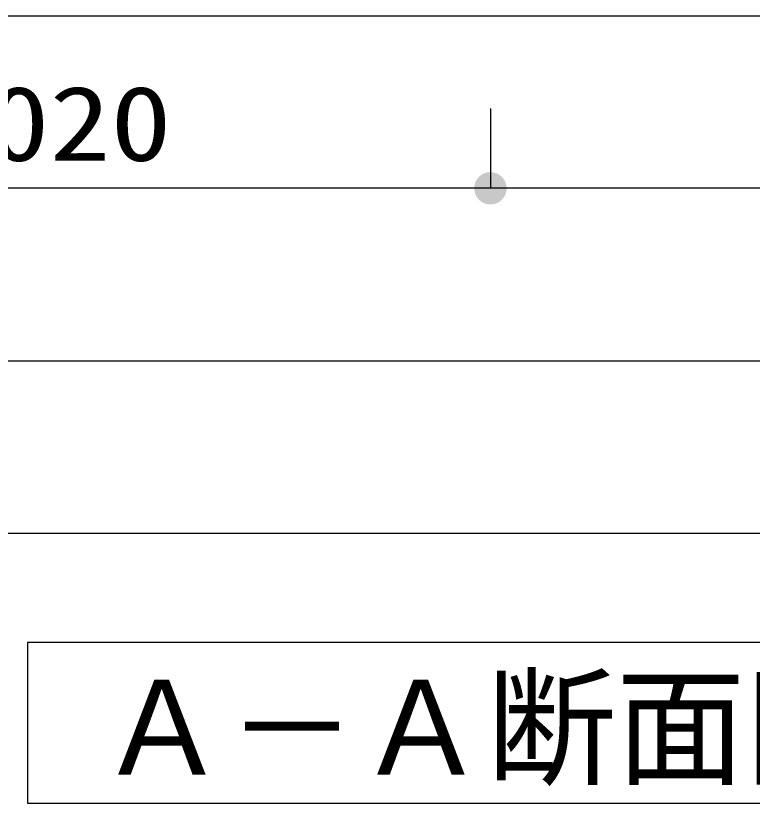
# Model space of a CAD drawing. Units: millimetres, scale not verified. Extents: x -8910 to 8910, y -6308 to 6308.
# Drawn here: x -5864 to -5011, y -4788 to -3876 of the extents above; entities that cross this region are included whole.
import ezdxf
from ezdxf.enums import TextEntityAlignment as Align

# ---------------------------------------------------------------- set-up
doc = ezdxf.new("R2010")
doc.units = ezdxf.units.MM
doc.header["$LTSCALE"] = 30
doc.layers.add('0-1_空気管', color=3, linetype='Continuous', lineweight=25)
doc.layers.add('1-2_00クル-フ-6寸法', color=132, linetype='Continuous', lineweight=25)
doc.styles.add('ＭＳ ゴシック', font='')
doc.styles.get('ＭＳ ゴシック').set_extended_font_data('MS Gothic')

msp = doc.modelspace()

# ---------------------------------------------------------------- linework, layer by layer
at = {"layer": '0-1_空気管'}
msp.add_lwpolyline([(-3820.96, -4602.13), (-5850.29, -4602.13), (-5850.29, -4788.44), (-3820.96, -4788.44)], close=True, dxfattribs=at)
at = {"layer": '1-2_00クル-フ-6寸法', "color": 4}
for p, q in [((-6234.23, -3875.7), (-3464.19, -3875.7)), ((-5314.21, -3983.25), (-5314.21, -4075.7)), ((-5314.21, -3983.25), (-5314.21, -4075.7)), ((-5314.21, -4075.7), (-6334.23, -4075.7)), ((-4374.21, -4075.7), (-5314.21, -4075.7)), ((-6334.23, -4275.7), (-3364.19, -4275.7)), ((-2634.21, -4475.7), (-6334.23, -4475.7))]:
    msp.add_line(p, q, dxfattribs=at)
at = {"layer": '1-2_00クル-フ-6寸法'}
for points in [[(-5314.21, -4075.7), (-5327.88, -4062.86), (-5326.16, -4061.25)], [(-5314.21, -4075.7), (-5327.88, -4062.86), (-5326.16, -4061.25)], [(-5314.21, -4075.7), (-5326.16, -4061.25), (-5324.26, -4059.87)], [(-5314.21, -4075.7), (-5326.16, -4061.25), (-5324.26, -4059.87)], [(-5314.21, -4075.7), (-5324.26, -4059.87), (-5322.19, -4058.73)], [(-5314.21, -4075.7), (-5324.26, -4059.87), (-5322.19, -4058.73)], [(-5314.21, -4075.7), (-5322.19, -4058.73), (-5320, -4057.87)], [(-5314.21, -4075.7), (-5322.19, -4058.73), (-5320, -4057.87)], [(-5314.21, -4075.7), (-5320, -4057.87), (-5317.72, -4057.28)], [(-5314.21, -4075.7), (-5320, -4057.87), (-5317.72, -4057.28)], [(-5314.21, -4075.7), (-5317.72, -4057.28), (-5315.39, -4056.98)], [(-5314.21, -4075.7), (-5317.72, -4057.28), (-5315.39, -4056.98)], [(-5314.21, -4075.7), (-5315.39, -4056.98), (-5313.03, -4056.98)], [(-5314.21, -4075.7), (-5315.39, -4056.98), (-5313.03, -4056.98)], [(-5314.21, -4075.7), (-5313.03, -4056.98), (-5310.7, -4057.28)], [(-5314.21, -4075.7), (-5313.03, -4056.98), (-5310.7, -4057.28)], [(-5314.21, -4075.7), (-5310.7, -4057.28), (-5308.42, -4057.87)], [(-5314.21, -4075.7), (-5310.7, -4057.28), (-5308.42, -4057.87)], [(-5314.21, -4075.7), (-5308.42, -4057.87), (-5306.23, -4058.73)], [(-5314.21, -4075.7), (-5308.42, -4057.87), (-5306.23, -4058.73)], [(-5314.21, -4075.7), (-5306.23, -4058.73), (-5304.16, -4059.87)], [(-5314.21, -4075.7), (-5306.23, -4058.73), (-5304.16, -4059.87)], [(-5314.21, -4075.7), (-5304.16, -4059.87), (-5302.26, -4061.25)], [(-5314.21, -4075.7), (-5304.16, -4059.87), (-5302.26, -4061.25)], [(-5314.21, -4075.7), (-5302.26, -4061.25), (-5300.54, -4062.86)], [(-5314.21, -4075.7), (-5302.26, -4061.25), (-5300.54, -4062.86)], [(-5314.21, -4075.7), (-5332.37, -4071.03), (-5331.64, -4068.8)], [(-5314.21, -4075.7), (-5332.37, -4071.03), (-5331.64, -4068.8)], [(-5314.21, -4075.7), (-5331.64, -4068.8), (-5330.64, -4066.66)], [(-5314.21, -4075.7), (-5331.64, -4068.8), (-5330.64, -4066.66)], [(-5314.21, -4075.7), (-5330.64, -4066.66), (-5329.38, -4064.68)], [(-5314.21, -4075.7), (-5330.64, -4066.66), (-5329.38, -4064.68)], [(-5314.21, -4075.7), (-5329.38, -4064.68), (-5327.88, -4062.86)], [(-5314.21, -4075.7), (-5329.38, -4064.68), (-5327.88, -4062.86)], [(-5314.21, -4075.7), (-5300.54, -4062.86), (-5299.04, -4064.68)], [(-5314.21, -4075.7), (-5300.54, -4062.86), (-5299.04, -4064.68)], [(-5314.21, -4075.7), (-5299.04, -4064.68), (-5297.78, -4066.66)], [(-5314.21, -4075.7), (-5299.04, -4064.68), (-5297.78, -4066.66)], [(-5314.21, -4075.7), (-5297.78, -4066.66), (-5296.78, -4068.8)], [(-5314.21, -4075.7), (-5297.78, -4066.66), (-5296.78, -4068.8)], [(-5314.21, -4075.7), (-5296.78, -4068.8), (-5296.05, -4071.03)], [(-5314.21, -4075.7), (-5296.78, -4068.8), (-5296.05, -4071.03)], [(-5314.21, -4075.7), (-5332.96, -4075.7), (-5332.81, -4073.35)], [(-5314.21, -4075.7), (-5332.96, -4075.7), (-5332.81, -4073.35)], [(-5314.21, -4075.7), (-5332.81, -4078.05), (-5332.96, -4075.7)], [(-5314.21, -4075.7), (-5332.81, -4078.05), (-5332.96, -4075.7)], [(-5314.21, -4075.7), (-5332.81, -4073.35), (-5332.37, -4071.03)], [(-5314.21, -4075.7), (-5332.81, -4073.35), (-5332.37, -4071.03)], [(-5314.21, -4075.7), (-5332.37, -4080.36), (-5332.81, -4078.05)], [(-5314.21, -4075.7), (-5332.37, -4080.36), (-5332.81, -4078.05)], [(-5314.21, -4075.7), (-5331.64, -4082.6), (-5332.37, -4080.36)], [(-5314.21, -4075.7), (-5331.64, -4082.6), (-5332.37, -4080.36)], [(-5314.21, -4075.7), (-5330.64, -4084.73), (-5331.64, -4082.6)], [(-5314.21, -4075.7), (-5330.64, -4084.73), (-5331.64, -4082.6)], [(-5314.21, -4075.7), (-5329.38, -4086.72), (-5330.64, -4084.73)], [(-5314.21, -4075.7), (-5329.38, -4086.72), (-5330.64, -4084.73)], [(-5314.21, -4075.7), (-5327.88, -4088.53), (-5329.38, -4086.72)], [(-5314.21, -4075.7), (-5327.88, -4088.53), (-5329.38, -4086.72)], [(-5314.21, -4075.7), (-5326.16, -4090.14), (-5327.88, -4088.53)], [(-5314.21, -4075.7), (-5326.16, -4090.14), (-5327.88, -4088.53)], [(-5314.21, -4075.7), (-5324.26, -4091.53), (-5326.16, -4090.14)], [(-5314.21, -4075.7), (-5324.26, -4091.53), (-5326.16, -4090.14)], [(-5314.21, -4075.7), (-5322.19, -4092.66), (-5324.26, -4091.53)], [(-5314.21, -4075.7), (-5322.19, -4092.66), (-5324.26, -4091.53)], [(-5314.21, -4075.7), (-5320, -4093.53), (-5322.19, -4092.66)], [(-5314.21, -4075.7), (-5320, -4093.53), (-5322.19, -4092.66)], [(-5314.21, -4075.7), (-5317.72, -4094.12), (-5320, -4093.53)], [(-5314.21, -4075.7), (-5317.72, -4094.12), (-5320, -4093.53)], [(-5314.21, -4075.7), (-5315.39, -4094.41), (-5317.72, -4094.12)], [(-5314.21, -4075.7), (-5315.39, -4094.41), (-5317.72, -4094.12)], [(-5314.21, -4075.7), (-5313.03, -4094.41), (-5315.39, -4094.41)], [(-5314.21, -4075.7), (-5313.03, -4094.41), (-5315.39, -4094.41)], [(-5314.21, -4075.7), (-5296.05, -4071.03), (-5295.61, -4073.35)], [(-5314.21, -4075.7), (-5296.05, -4071.03), (-5295.61, -4073.35)], [(-5314.21, -4075.7), (-5295.61, -4073.35), (-5295.46, -4075.7)], [(-5314.21, -4075.7), (-5295.61, -4073.35), (-5295.46, -4075.7)], [(-5314.21, -4075.7), (-5310.7, -4094.12), (-5313.03, -4094.41)], [(-5314.21, -4075.7), (-5308.42, -4093.53), (-5310.7, -4094.12)], [(-5314.21, -4075.7), (-5306.23, -4092.66), (-5308.42, -4093.53)], [(-5314.21, -4075.7), (-5304.16, -4091.53), (-5306.23, -4092.66)], [(-5314.21, -4075.7), (-5302.26, -4090.14), (-5304.16, -4091.53)], [(-5314.21, -4075.7), (-5300.54, -4088.53), (-5302.26, -4090.14)], [(-5314.21, -4075.7), (-5299.04, -4086.72), (-5300.54, -4088.53)], [(-5314.21, -4075.7), (-5297.78, -4084.73), (-5299.04, -4086.72)], [(-5314.21, -4075.7), (-5296.78, -4082.6), (-5297.78, -4084.73)], [(-5314.21, -4075.7), (-5296.05, -4080.36), (-5296.78, -4082.6)], [(-5314.21, -4075.7), (-5295.61, -4078.05), (-5296.05, -4080.36)], [(-5314.21, -4075.7), (-5295.46, -4075.7), (-5295.61, -4078.05)], [(-5314.21, -4075.7), (-5310.7, -4094.12), (-5313.03, -4094.41)], [(-5314.21, -4075.7), (-5308.42, -4093.53), (-5310.7, -4094.12)], [(-5314.21, -4075.7), (-5306.23, -4092.66), (-5308.42, -4093.53)], [(-5314.21, -4075.7), (-5304.16, -4091.53), (-5306.23, -4092.66)], [(-5314.21, -4075.7), (-5302.26, -4090.14), (-5304.16, -4091.53)], [(-5314.21, -4075.7), (-5300.54, -4088.53), (-5302.26, -4090.14)], [(-5314.21, -4075.7), (-5299.04, -4086.72), (-5300.54, -4088.53)], [(-5314.21, -4075.7), (-5297.78, -4084.73), (-5299.04, -4086.72)], [(-5314.21, -4075.7), (-5296.78, -4082.6), (-5297.78, -4084.73)], [(-5314.21, -4075.7), (-5296.05, -4080.36), (-5296.78, -4082.6)], [(-5314.21, -4075.7), (-5295.61, -4078.05), (-5296.05, -4080.36)], [(-5314.21, -4075.7), (-5295.46, -4075.7), (-5295.61, -4078.05)]]:
    msp.add_solid(points, dxfattribs=at)

# ---------------------------------------------------------------- texts
at = {"layer": '0-1_空気管', "color": 4, "style": 'ＭＳ ゴシック'}
msp.add_text('Ａ－Ａ断面図', height=110, dxfattribs=at).set_placement((-5769.04, -4788.41), align=Align.BOTTOM_LEFT)
at = {"layer": '1-2_00クル-フ-6寸法', "color": 3, "style": 'ＭＳ ゴシック', "width": 1.2}
msp.add_text('1020', height=86.66, dxfattribs=at).set_placement((-5966.51, -4069.85), align=Align.BOTTOM_LEFT)

doc.saveas('drawing.dxf')
